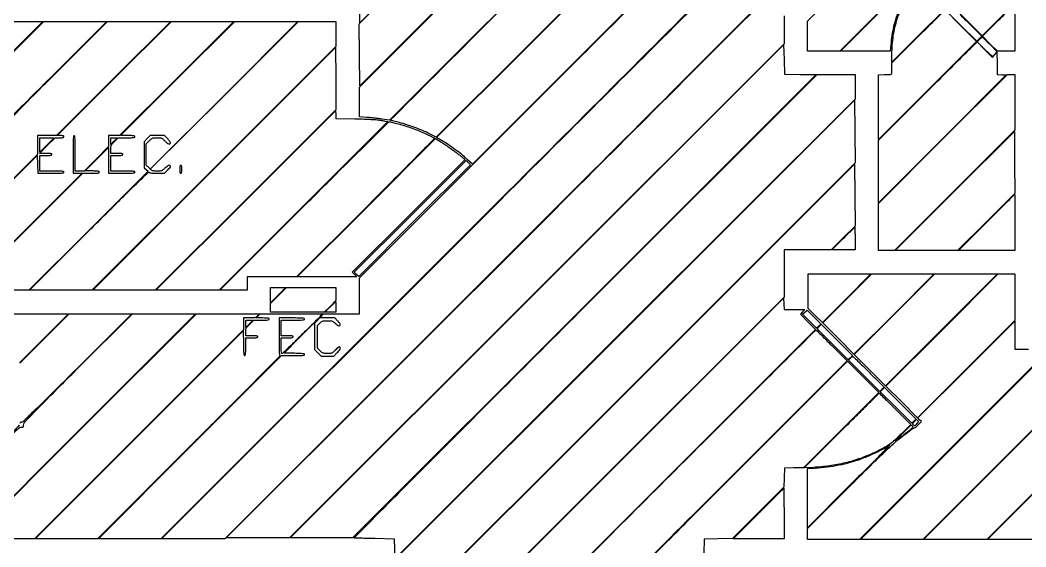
# Model space of a CAD drawing. Extents: x 0 to 1066, y 0 to 761.
# Drawn here: x 537.1 to 656.9, y 370.4 to 433.2 of the extents above; entities that cross this region are included whole.
import ezdxf

# ---------------------------------------------------------------- set-up
doc = ezdxf.new("R2010")
doc.units = 0
doc.header["$MEASUREMENT"] = 0

msp = doc.modelspace()

# ---------------------------------------------------------------- linework, layer by layer
for points in [[(628.0704, 433.7442), (628.0704, 432.073395), (628.0704, 430.402591), (598.608496, 400.940595), (569.146591, 371.4786), (565.38188, 371.4786), (561.617168, 371.4786), (600.95112, 410.81262, -0.000089), (616.037122, 425.89329, -0.000148), (628.744622, 438.584265, -0.000001), (640.296976, 450.11472, -0.338934)], [(583.19021, 347.6214), (607.5126, 371.9439, -0.000083), (616.842058, 381.270304, -0.000138), (624.702941, 389.121666, -0.000001), (631.847775, 396.253869, -0.198682), (631.878066, 396.2664, -0.195815), (631.907834, 396.254277, -0.000184), (632.448699, 395.72577, -0.001797), (633.051965, 395.131597, -0.001097), (633.760158, 394.425958), (635.599174, 392.585516), (618.633062, 375.623608, -0.000131), (607.527997, 364.527096, -0.002245)], [(183.390323, 95.266879, 0.000001), (192.989143, 95.254457, 0.000118)], [(634.5958, 452.240649, -0.000009), (624.335169, 441.937576, -0.000373), (611.84875, 429.418626, -0.000139), (594.268763, 411.828863), (553.833966, 371.394), (550.111656, 371.394), (546.389346, 371.394), (557.3025, 382.3074), (568.215654, 393.2208), (569.590527, 393.2208, 0.002856), (570.342599, 393.225096, 0.019748), (570.710947, 393.243867, 0.039223), (570.91312, 393.278325, 0.343525), (570.9654, 393.345438, 0.33059), (570.915807, 393.412248, 0.043442), (570.73196, 393.450828, 0.021823), (570.398057, 393.476381, 0.003418), (569.737774, 393.493488), (568.510147, 393.5169), (570.329974, 395.335062), (572.1498, 397.153224), (572.150802, 395.546562), (572.151804, 393.9399), (572.538828, 393.53805), (572.925852, 393.1362), (573.682236, 393.1362), (574.438619, 393.1362), (574.815576, 393.53805, 0.028013), (575.190761, 393.985812, 0.317941), (575.196388, 394.204257, 0.4388), (575.020323, 394.231566, 0.030422), (574.6032, 393.8553, -0.015186), (574.358579, 393.620741, -0.085966), (574.206348, 393.524764, -0.083868), (574.029085, 393.484442, -0.014082), (573.679703, 393.4746, -0.013592), (573.342703, 393.483763, -0.072881), (573.163131, 393.520139, -0.085081), (573.014494, 393.604284, -0.022157), (572.809017, 393.787869), (572.4882, 394.101139), (572.4882, 395.454692), (572.4882, 396.808245), (572.758596, 397.087222, -0.030593), (572.937922, 397.250914, -0.095902), (573.081437, 397.326997, -0.065094), (573.271802, 397.358938, -0.009059), (573.6726, 397.3662, -0.009099), (574.078371, 397.358815, -0.068019), (574.267658, 397.325889, -0.096557), (574.412644, 397.246575, -0.026989), (574.6032, 397.0701, 0.040144), (574.821817, 396.878059, 0.097782), (575.014532, 396.786014, 0.221566), (575.13937, 396.809434, 0.241873), (575.1954, 396.918483, 0.12429), (575.176316, 396.994068, 0.024488), (575.103377, 397.114764, 0.024583), (575.002058, 397.25036, 0.020659), (574.882131, 397.383783), (574.568861, 397.7046), (573.639603, 397.7046), (572.710344, 397.7046), (572.9535, 397.9584), (573.196656, 398.2122), (575.338128, 398.2122), (577.4796, 398.2122), (577.4796, 400.348297), (577.4796, 402.484394), (602.75385, 427.759222, -0.000134), (616.922857, 441.920975, -0.001043)], [(329.859243, 95.267872, -0.000023), (352.558836, 95.240684, -0.000004), (375.624384, 95.211821, -0.198594)], [(479.458836, 95.240684, -0.000004), (502.524384, 95.211821, -0.198594)], [(733.258836, 95.240684, -0.000004), (756.324384, 95.211821, -0.198594)], [(289.192229, 95.24091, -0.000004), (312.172908, 95.212432, -0.198597)], [(416.092229, 95.24091, -0.000004), (439.072908, 95.212432, -0.198597)], [(542.992229, 95.24091, -0.000004), (565.972908, 95.212432, -0.198597)], [(606.442229, 95.24091, -0.000004), (629.422908, 95.212432, -0.198597)], [(669.892229, 95.24091, -0.000004), (692.872908, 95.212432, -0.198597)], [(375.865972, 145.56135, -0.000139), (375.849221, 127.376659, -0.000232), (375.823742, 112.056445, -0.000003), (375.794083, 98.149601, -0.198357)], [(649.052931, 433.866799, -0.001094), (649.768354, 433.153947), (651.626166, 431.294695), (651.335386, 430.994686), (651.044606, 430.694677), (649.138453, 432.578988), (647.2323, 434.4633), (649.11442, 432.55934), (650.99654, 430.65538), (645.158233, 424.81844), (639.319927, 418.9815), (639.324313, 422.84052), (639.3287, 426.699539), (640.060221, 426.715662, 0.005224), (640.345506, 426.724933, 0.007575), (640.597106, 426.739563, 0.004261), (640.808097, 426.756851, 0.116346), (640.860671, 426.774385, 0.223465), (640.88803, 426.816371, 0.009663), (640.909352, 426.99549, 0.014891), (640.924605, 427.214986, 0.0099), (640.9296, 427.467261), (640.9296, 428.117535), (644.376663, 431.565368, -0.00059), (645.701484, 432.887361, -0.000974), (646.823903, 434.000399, -0.000054), (647.836872, 435.000778, -0.197259)], [(533.851956, 419.376578, -0.00006), (535.832681, 421.384231, -0.001028), (538.037972, 423.609793, -0.000623), (540.657254, 426.235755), (547.488508, 433.0674), (551.253207, 433.0674), (555.017906, 433.0674), (548.208, 426.2571), (541.398094, 419.4468), (540.276947, 419.4468), (539.1558, 419.4468), (539.1558, 418.325685), (539.1558, 417.20457), (531.054291, 409.10339)], [(531.076667, 409.041403), (539.1135, 417.078805), (539.137178, 416.020903), (539.160855, 414.963), (540.723428, 414.963, 0.002399), (541.592028, 414.967167, 0.017862), (542.004421, 414.985868, 0.035069), (542.230292, 415.020269, 0.350798), (542.286, 415.0899, 0.34379), (542.232241, 415.158845, 0.039586), (542.02515, 415.193784, 0.019356), (541.644152, 415.212582, 0.002648), (540.8478, 415.2168), (539.4096, 415.2168), (539.4096, 416.1474), (539.4096, 417.078), (540.1287, 417.078, 0.00643), (540.507786, 417.082875, 0.037256), (540.7068, 417.102882, 0.088943), (540.811321, 417.141283, 0.266366), (540.8478, 417.2049, 0.269816), (540.810663, 417.268708, 0.08685), (540.703515, 417.307017, 0.036346), (540.499492, 417.326961, 0.006196), (540.108993, 417.3318), (539.370186, 417.3318), (540.2979, 418.2624), (541.225614, 419.193), (541.755807, 419.193, 0.009944), (542.025677, 419.198368, 0.048827), (542.176485, 419.219212, 0.11078), (542.256509, 419.258421, 0.227442), (542.286, 419.3199, 0.194472), (542.261987, 419.379304, 0.12476), (542.197908, 419.418968, 0.061301), (542.080255, 419.440811, 0.015281), (541.884347, 419.4468), (541.482694, 419.4468), (548.2926, 426.2571), (555.102506, 433.0674), (558.824906, 433.0674), (562.547306, 433.0674), (555.7374, 426.2571), (548.927494, 419.4468), (548.271647, 419.4468), (547.6158, 419.4468), (547.6158, 418.792032), (547.6158, 418.137264), (546.157357, 416.677032), (544.698913, 415.2168), (544.169257, 415.2168), (543.6396, 415.2168), (543.6396, 417.3318, 0.001688), (543.635583, 418.521403, 0.013295), (543.617181, 419.07315, 0.021796), (543.584829, 419.384571, 0.371756), (543.5127, 419.4468, 0.375009), (543.440101, 419.383439, 0.019787), (543.408147, 419.052, 0.012556), (543.389793, 418.468256, 0.00158), (543.3858, 417.2049), (543.3858, 414.963), (543.914358, 414.963), (544.442915, 414.963), (537.4638, 407.9835), (530.484685, 401.004)], [(530.569285, 401.004), (537.5484, 407.9835), (544.527515, 414.963), (545.521758, 414.963, 0.004295), (546.053395, 414.967567, 0.026716), (546.325186, 414.986787, 0.058741), (546.471561, 415.022819, 0.31265), (546.516, 415.08694, 0.292501), (546.475328, 415.150517, 0.06498), (546.346149, 415.190868, 0.030537), (546.109084, 415.217515, 0.005608), (545.668711, 415.23499), (544.821422, 415.2591), (546.218611, 416.654038), (547.6158, 418.048977), (547.6158, 416.505988), (547.6158, 414.963), (549.1809, 414.963, 0.002394), (550.050969, 414.967166, 0.017834), (550.464, 414.985865, 0.034985), (550.690254, 415.020256, 0.350929), (550.746, 415.0899, 0.34379), (550.692241, 415.158845, 0.039586), (550.48515, 415.193784, 0.019356), (550.104152, 415.212582, 0.002648), (549.3078, 415.2168), (547.8696, 415.2168), (547.8696, 416.1474), (547.8696, 417.078), (548.5887, 417.078, 0.00643), (548.967786, 417.082875, 0.037256), (549.1668, 417.102882, 0.088943), (549.271321, 417.141283, 0.266366), (549.3078, 417.2049, 0.266366), (549.271321, 417.268517, 0.088943), (549.1668, 417.306918, 0.037256), (548.967786, 417.326925, 0.00643), (548.5887, 417.3318), (547.8696, 417.3318), (547.8696, 417.81559, -0.021079), (547.882422, 418.119596, -0.089857), (547.929574, 418.294353, -0.073101), (548.039308, 418.458702, -0.011124), (548.31086, 418.74619), (548.75212, 419.193), (549.74906, 419.193, 0.004169), (550.289218, 419.197503, 0.027491), (550.558693, 419.216842, 0.063803), (550.701352, 419.253884, 0.306413), (550.746, 419.3199, 0.289825), (550.704889, 419.384866, 0.074405), (550.580358, 419.422554, 0.031348), (550.343809, 419.442154, 0.004998), (549.879047, 419.4468), (549.012094, 419.4468), (555.822, 426.2571), (562.631906, 433.0674), (566.39665, 433.0674), (570.161395, 433.0674), (561.363147, 424.24785), (552.5649, 415.4283), (561.405751, 424.24785), (570.246602, 433.0674), (572.467201, 433.0674), (574.6878, 433.0674), (574.6878, 431.565842), (574.6878, 430.064284), (560.157842, 415.534142), (545.627884, 401.004), (541.905455, 401.004), (538.183026, 401.004), (545.26613, 408.087103, -0.000581), (548.911856, 411.72436, -0.003075), (550.924411, 413.703085, -0.000895), (552.334561, 415.06768, -0.408891), (552.452837, 415.066603, 0.149681), (552.539971, 415.020324, 0.020636), (552.745332, 414.989324, 0.018837), (553.028309, 414.969231, 0.008304), (553.403468, 414.963), (554.250496, 414.963), (554.613248, 415.319014, 0.029704), (554.970835, 415.714288, 0.412921), (554.952174, 415.887697, 0.334425), (554.753283, 415.89465, 0.027824), (554.321421, 415.5552, -0.017766), (554.076996, 415.355, -0.076474), (553.912324, 415.26545, -0.071885), (553.723505, 415.2268, -0.014597), (553.381041, 415.2168, -0.01374), (553.031846, 415.226398, -0.07885), (552.851419, 415.265295, -0.084662), (552.69769, 415.357158, -0.017121), (552.462352, 415.572814), (552.0996, 415.928829), (552.0996, 417.198162), (552.0996, 418.467496), (552.455614, 418.830248, -0.016815), (552.688255, 419.05187, -0.087553), (552.838466, 419.144556, -0.08132), (553.016243, 419.183549, -0.013409), (553.3686, 419.193, -0.013656), (553.723498, 419.183305, -0.083619), (553.901591, 419.143206, -0.086623), (554.053945, 419.047446, -0.015207), (554.2992, 418.8123, 0.029266), (554.565764, 418.570726, 0.085815), (554.781712, 418.450915, 0.226985), (554.914556, 418.465733, 0.258888), (554.976, 418.576448, 0.131771), (554.955211, 418.65396, 0.021899), (554.871421, 418.785305, 0.022719), (554.756294, 418.934544, 0.018383), (554.619986, 419.084048), (554.263971, 419.4468), (553.4109, 419.4468), (552.557829, 419.4468), (552.201814, 419.084048), (551.8458, 418.721296), (551.8458, 417.162576), (551.8458, 415.603856), (552.07845, 415.414824), (552.3111, 415.225793), (545.204889, 408.114896), (538.098678, 401.004), (534.333981, 401.004)], [(530.9496, 424.1421), (539.874599, 433.0674), (543.639253, 433.0674), (547.403906, 433.0674), (540.594, 426.2571, -0.000972), (537.972827, 423.645946, -0.001596), (535.742983, 421.447326, -0.000145), (533.740648, 419.486733, -0.196101)], [(675.194389, 409.423629), (656.137415, 390.366515), (637.080441, 371.3094), (633.97132, 371.3094), (630.8622, 371.3094), (630.8622, 371.965991), (630.8622, 372.622581), (636.005981, 377.739941, -0.000945), (638.671831, 380.382092, -0.004126), (640.264888, 381.929277, -0.006032), (641.322999, 382.915948, -0.032398), (641.938455, 383.4072, 0.004838), (642.266963, 383.641002, 0.004388), (642.601824, 383.888759, 0.004396), (642.897598, 384.115744, 0.014046), (643.089206, 384.27435, -0.014837), (643.23644, 384.395833, -0.018926), (643.379411, 384.498408, -0.017122), (643.503097, 384.574284, -0.129724), (643.568717, 384.5916, 0.148834), (643.634247, 384.611548, 0.017001), (643.760992, 384.702992, 0.019337), (643.907228, 384.825582, 0.014611), (644.058335, 384.970807), (644.430499, 385.350014), (644.227338, 385.566269), (644.024178, 385.782523), (649.794789, 391.553134), (655.5654, 397.323745), (655.5654, 395.652973), (655.5654, 393.9822), (657.2151, 393.9822)], [(537.019423, 392.311125), (542.920047, 398.2122), (546.642466, 398.2122), (550.364885, 398.2122), (543.8934, 391.7403, -0.000743), (540.779908, 388.635853, -0.002884), (538.836639, 386.726139, -0.000864), (537.402071, 385.337325, -0.194256), (537.231357, 385.2684, 0.056654), (537.140941, 385.258122, 0.140402), (537.083145, 385.226145, 0.140654), (537.051107, 385.168461, 0.056939)], [(503.140764, 281.083694, 0.000007), (513.507446, 281.06242, 0.000347)], [(612.008041, 368.899613, -0.000386), (618.648555, 375.550455), (635.641783, 392.543841), (637.502873, 390.682751), (639.363963, 388.821662), (634.882997, 384.340097), (630.402031, 379.858533), (629.257365, 379.835116), (628.1127, 379.8117), (628.089283, 378.666899), (628.065865, 377.522098), (625.001383, 374.459431), (621.9369, 371.396764), (620.2449, 371.374232), (618.5529, 371.3517), (618.530448, 369.6597)], [(601.73946, 358.556559, -0.000021), (606.572962, 363.432493, -0.000695)], [(536.971875, 384.907743, -0.000789), (535.518796, 383.408899, -0.00276)], [(600.725856, 350.081118, -0.000012), (604.044082, 353.369833, -0.412899)], [(598.167628, 358.185853, -0.000018), (600.124262, 360.128439, -0.197967)]]:
    msp.add_lwpolyline(points, format="xyb")
for points in [[(409.06215, 749.15415), (40.8618, 749.132981), (40.8618, 380.65769), (40.8618, 12.1824), (501.2973, 12.1824), (961.7328, 12.1824), (961.7328, 380.646631), (961.7328, 749.110861), (961.41555, 749.1633, 0.040886), (961.153339, 749.184871, 0.000002), (934.190609, 749.194398, 0.000089), (904.448031, 749.199508, 0.000054), (869.1804, 749.195529, -0.000029), (813.61687, 749.186499, -0.000004), (696.10453, 749.175037, -0.000004), (556.774728, 749.163736, -0.000004)], [(604.566148, 444.799086), (581.060106, 421.293044), (580.179303, 421.422108, 0.006459), (579.776336, 421.475847, 0.003726), (579.290085, 421.530637, 0.003723), (578.801068, 421.578373, 0.006226), (578.38905, 421.610331), (577.4796, 421.669491), (577.4796, 423.455642), (577.4796, 425.241794), (602.75385, 450.516178), (628.0281, 475.790562), (628.050145, 472.047844), (628.072189, 468.305127)], [(607.36194, 439.980883), (586.651691, 419.270634), (585.682295, 419.735514, 0.01308), (584.791368, 420.134448, 0.011719), (583.847811, 420.501947, 0.011963), (582.912725, 420.816028, 0.015903), (582.048, 421.053779, -0.002681), (581.737169, 421.130462, -0.00412), (581.469005, 421.200501, -0.00145), (581.23881, 421.263371, -0.112245), (581.205554, 421.28124, -0.434041), (581.204538, 421.310112, -0.000002), (588.060941, 428.187872, -0.000242), (595.615726, 435.75879, -0.000145), (604.597454, 444.745781), (628.0281, 468.17657), (628.050145, 464.433851), (628.072189, 460.691132)], [(609.508461, 434.598009), (590.944713, 416.034261), (590.324506, 416.611641, 0.016782), (589.672908, 417.178647, 0.010437), (588.873431, 417.801253, 0.010463), (588.055383, 418.385092, 0.018037), (587.347974, 418.831431), (586.683647, 419.217818), (607.355874, 439.890202), (628.0281, 460.562586), (628.050154, 456.862171), (628.072208, 453.161756)], [(660.57613, 447.85125), (647.863231, 435.1401), (646.172699, 436.840535), (644.482167, 438.54097), (644.120787, 438.151835, 0.042672), (642.856447, 436.533275, 0.041754), (641.874774, 434.712121, 0.04098), (641.194598, 432.719959, 0.03802), (640.827058, 430.59285), (640.724174, 429.5142), (637.760223, 429.5142), (634.796273, 429.5142), (650.3202, 445.0383), (665.844127, 460.5624), (669.566578, 460.5624), (673.28903, 460.5624)], [(635.730487, 452.024589, -0.009601), (636.051088, 451.937591, -0.004628), (636.458552, 451.814471, -0.004587), (636.881158, 451.678229, -0.006558), (637.253287, 451.549036, -0.015073), (638.067384, 451.226316, -0.007631), (639.073277, 450.773709, -0.001823), (640.103176, 450.286683, -0.289024), (640.1682, 450.183591, -0.198683), (640.148062, 450.134913, -0.000001), (628.606166, 438.572648, -0.000137), (615.900627, 425.851728, -0.000082), (600.808084, 410.754184), (561.447968, 371.394), (557.683267, 371.394), (553.918566, 371.394), (594.35654, 411.83204, -0.00014), (611.900868, 429.366607, -0.00037), (624.453645, 441.886847, -0.000009), (634.8146, 452.205305, -0.273564), (634.922207, 452.232697, 0.007531), (635.00439, 452.209976, 0.000669), (635.212313, 452.156145, 0.000874), (635.460517, 452.092702, 0.000681)], [(645.604393, 436.048929), (647.189615, 434.462058), (644.059607, 431.332908), (640.9296, 428.203757), (640.931252, 429.176229, -0.036235), (641.092252, 431.343914, -0.041703), (641.564854, 433.362946, -0.04208), (642.361176, 435.260155, -0.038119), (643.486823, 437.06475, -0.00598), (643.651788, 437.283621, -0.009277), (643.799833, 437.468054, -0.004159), (643.928827, 437.620193, -0.218171), (643.962893, 437.6358, -0.194089), (644.001402, 437.620267, -0.000414), (644.468298, 437.169657, -0.002698), (644.992588, 436.657313, -0.001662)], [(655.5654, 432.306), (655.5654, 429.5142), (654.527538, 429.5142), (653.489677, 429.5142), (652.603997, 430.402904), (651.718318, 431.291608), (653.620004, 433.194704, -0.000538), (654.350738, 433.924407, -0.00089), (654.969489, 434.538766, -0.000045), (655.528297, 435.091533, -0.197477), (655.543545, 435.0978, -0.411852), (655.552532, 435.088885, -0.00006), (655.55898, 434.277709, -0.001224), (655.56383, 433.376518, -0.000734)], [(652.577635, 430.344718), (653.442059, 429.483235), (653.17128, 429.171959), (652.9005, 428.860683), (651.9699, 429.758492), (651.0393, 430.6563), (651.964428, 429.708592), (652.889556, 428.760883), (653.166456, 429.074092), (653.443357, 429.3873), (653.446878, 428.058715), (653.4504, 426.730131), (654.001044, 426.705115), (654.551688, 426.6801), (646.936944, 419.066276), (639.3222, 411.452453), (639.3222, 415.17446), (639.3222, 418.896468), (645.476633, 425.051334, -0.000313), (647.839432, 427.411347, -0.000519), (649.835266, 429.398208, -0.000015), (651.643368, 431.194339, -0.198041), (651.672138, 431.2062, -0.191694), (651.69999, 431.195114, -0.000728), (651.95507, 430.95314, -0.003577), (652.243286, 430.674979, -0.002223)], [(636.5304, 425.263001), (636.5304, 423.803602), (609.122508, 396.395808), (581.714617, 368.988015), (581.690958, 370.169857), (581.6673, 371.3517), (579.3408, 371.403829, -0.00034), (578.439956, 371.424628, -0.000523), (577.660447, 371.443971, -0.000163), (576.984303, 371.461679, -0.015625), (576.887449, 371.467279, -0.635567), (576.872246, 371.508998, -0.000008), (584.911764, 379.589208, -0.000392), (593.799691, 388.507828, -0.000234), (604.3824, 399.1005), (632.004203, 426.7224), (634.267301, 426.7224), (636.5304, 426.7224)], [(576.95474, 421.453121, -0.003249), (577.860029, 421.428675, -0.003894), (578.711805, 421.393492, -0.003352), (579.428773, 421.353463, -0.025664), (579.7638, 421.315174, -0.000107), (579.995556, 421.276506, -0.000095), (580.237184, 421.236091, -0.000095), (580.454995, 421.199575, -0.000288), (580.603119, 421.174625), (580.892538, 421.125704), (570.831952, 411.064852), (560.771367, 401.004), (557.006659, 401.004), (553.241951, 401.004), (563.943725, 411.706709), (574.6455, 422.409418), (574.67054, 421.954429), (574.69558, 421.499441)], [(582.0903, 420.848646, -0.013145), (582.920094, 420.615872, -0.01208), (583.760464, 420.333704, -0.011736), (584.610499, 420.002473, -0.01076), (585.469286, 419.622503, -0.001922), (585.827187, 419.453169, -0.002947), (586.135821, 419.303451, -0.001008), (586.401161, 419.172131, -0.081131), (586.43858, 419.14522, -0.412624), (586.438678, 419.109335, -0.000028), (584.047559, 416.692366, -0.000829), (581.395864, 414.021171, -0.000497), (578.237556, 410.856456), (569.992825, 402.6114), (567.052813, 402.6114), (564.1128, 402.6114), (564.1128, 401.8077), (564.1128, 401.004), (562.484383, 401.004), (560.855967, 401.004), (570.922364, 411.070664, -0.000564), (575.289088, 415.427664, -0.00148), (578.43504, 418.541049, -0.000136), (581.010185, 421.073117, -0.272142), (581.116531, 421.099737, 0.007942), (581.202296, 421.075978, 0.000503), (581.45528, 421.010473, 0.000739), (581.756943, 420.933163, 0.000549)], [(541.1016, 419.170263, -0.195692), (541.095227, 419.154604, -0.000243), (540.853088, 418.906625, -0.002064), (540.579958, 418.629477, -0.001263), (540.2556, 418.3047), (539.4096, 417.461874), (539.4096, 418.327437), (539.4096, 419.193), (540.2556, 419.193, -0.002519), (540.579997, 419.191366, -0.004199), (540.853088, 419.186321, -0.000709), (541.09259, 419.179544, -0.405539)], [(548.631, 419.168314, -0.191648), (548.624464, 419.151888, -0.001345), (548.519169, 419.041127, -0.004906), (548.396235, 418.915005, -0.003089), (548.2503, 418.77), (547.8696, 418.396371), (547.8696, 418.794686), (547.8696, 419.193), (548.2503, 419.193, -0.006079), (548.396274, 419.191225, -0.01011), (548.519169, 419.185749, -0.004047), (548.621831, 419.178257, -0.390701)], [(588.7737, 417.619916, -0.003778), (589.142119, 417.341169, -0.004733), (589.479371, 417.076857, -0.003835), (589.758256, 416.850468, -0.036525), (589.869186, 416.744493), (590.034072, 416.56217), (583.333122, 409.860823), (576.632171, 403.159475), (576.906209, 402.885437), (577.180246, 402.6114), (573.628836, 402.6114), (570.077425, 402.6114), (578.316538, 410.850838), (586.555651, 419.090276), (587.199376, 418.701646, -0.01047), (587.510961, 418.504518, -0.004248), (587.92737, 418.223578, -0.004201), (588.370272, 417.913746, -0.005333)], [(556.0758, 415.4283, 0.01212), (556.081436, 415.195825, 0.054498), (556.102718, 415.0617, 0.118311), (556.142165, 414.989797, 0.211442), (556.2027, 414.963, 0.211442), (556.263235, 414.989797, 0.118311), (556.302682, 415.0617, 0.054498), (556.323964, 415.195825, 0.01212), (556.3296, 415.4283, 0.01212), (556.323964, 415.660775, 0.054498), (556.302682, 415.7949, 0.118311), (556.263235, 415.866803, 0.211442), (556.2027, 415.8936, 0.211442), (556.142165, 415.866803, 0.118311), (556.102718, 415.7949, 0.054498), (556.081436, 415.660775, 0.01212)], [(655.5654, 409.0833), (655.5654, 405.7416), (652.202952, 405.7416), (648.840503, 405.7416), (652.1814, 409.0833, -0.000302), (653.463979, 410.364638, -0.000502), (654.547239, 411.443376, -0.000014), (655.52875, 412.418774, -0.198093), (655.543848, 412.425, -0.412278), (655.552715, 412.416191, -0.000041), (655.559069, 411.443376, -0.001008), (655.563851, 410.364677, -0.000604)], [(636.5304, 407.1798), (636.5304, 405.8262), (635.156642, 405.8262), (633.782883, 405.8262), (635.1345, 407.1798, -0.000767), (635.65433, 407.698798, -0.001264), (636.095583, 408.13578, -0.000091), (636.492873, 408.527097, -0.196898), (636.508258, 408.5334, -0.409123), (636.517333, 408.524482, -0.000263), (636.523896, 408.13578, -0.002556), (636.528809, 407.698838, -0.001533)], [(568.6812, 401.319738, -0.195845), (568.674836, 401.304114, -0.000219), (568.420262, 401.043684, -0.001961), (568.133478, 400.75285, -0.001198), (567.7929, 400.4118), (566.9046, 399.526523), (566.9046, 400.434462), (566.9046, 401.3424), (567.7929, 401.3424, -0.002391), (568.133517, 401.340771, -0.003986), (568.420262, 401.335743, -0.000639), (568.672201, 401.328994, -0.406018)], [(574.6878, 399.0159), (574.6878, 398.3814), (574.034267, 398.3814), (573.380735, 398.3814), (574.011, 399.0159, -0.001728), (574.254309, 399.259157, -0.002803), (574.46296, 399.464016, -0.000446), (574.648646, 399.643973, -0.194612), (574.664533, 399.6504, -0.401989), (574.673996, 399.641325, -0.001316), (574.680965, 399.464016, -0.005727), (574.686128, 399.259197, -0.003437)], [(544.5702, 384.8031), (531.1613, 371.394), (527.396701, 371.394), (523.632102, 371.394), (530.299643, 378.061942, -0.000415), (534.384742, 382.140504, -0.004839), (535.998476, 383.718145, -0.005496), (536.951765, 384.612336, -0.225762), (537.215492, 384.69344, 0.027069), (537.363524, 384.679841, 0.208459), (537.426891, 384.704678, 0.179202), (537.457227, 384.77055, 0.019236), (537.4638, 384.941343, -0.186944), (537.577678, 385.235277, -0.006175), (538.450867, 386.169593, -0.004921), (540.001094, 387.756252, -0.000435), (543.956644, 391.718945), (550.449488, 398.2122), (554.214294, 398.2122), (557.9791, 398.2122)], [(565.3395, 397.9584, -0.038973), (565.174876, 397.811399, -0.097558), (565.030907, 397.740695, -0.058098), (564.829701, 397.711122, -0.007468), (564.393072, 397.7046), (563.6898, 397.7046), (563.6898, 397.006757), (563.6898, 396.308914), (551.232558, 383.851457), (538.775315, 371.394), (535.010608, 371.394), (531.2459, 371.394), (544.6548, 384.8031), (558.0637, 398.2122), (561.823178, 398.2122), (565.582656, 398.2122)], [(572.8689, 397.9584, 0.014456), (572.780778, 397.86093, 0.030074), (572.719121, 397.779154, 0.047353), (572.688698, 397.72229, 0.535777), (572.700468, 397.7046, -0.564533), (572.711567, 397.686207, -0.033802), (572.669875, 397.618588, -0.025045), (572.595086, 397.52422, -0.012383), (572.491391, 397.411792, -0.014647), (572.378609, 397.302053, -0.022835), (572.274659, 397.215069, -0.018984), (572.187375, 397.153654, -0.289927), (572.152109, 397.153273, 0.340568), (572.111226, 397.149051, 0.00058), (571.568006, 396.632149, 0.003746), (570.95685, 396.040442, 0.002266), (570.241585, 395.331081, -0.002685), (569.522782, 394.619405, -0.004288), (568.900185, 394.019941, -0.00104), (568.351636, 393.502924, -0.190696), (568.280071, 393.4746, -0.342219), (568.227777, 393.51514, -0.034508), (568.19717, 393.680609, -0.022946), (568.178608, 393.953029, -0.005537), (568.1736, 394.4052), (568.1736, 395.3358), (568.8927, 395.3358, 0.00643), (569.271786, 395.340675, 0.037256), (569.4708, 395.360682, 0.088943), (569.575321, 395.399083, 0.266366), (569.6118, 395.4627, 0.266366), (569.575321, 395.526317, 0.088943), (569.4708, 395.564718, 0.037256), (569.271786, 395.584725, 0.00643), (568.8927, 395.5896), (568.1736, 395.5896), (568.1736, 396.5202), (568.1736, 397.4508), (569.5695, 397.4508, 0.002745), (570.341282, 397.455037, 0.019923), (570.7116, 397.473873, 0.041306), (570.912357, 397.509001, 0.341131), (570.9654, 397.5777, 0.348679), (570.910291, 397.647117, 0.036432), (570.69045, 397.681687, 0.018314), (570.288095, 397.700418, 0.002473), (569.4426, 397.7046), (567.9198, 397.7046), (567.9198, 395.4627, 0.001998), (567.924322, 394.330748, 0.009773), (567.941946, 393.690852, 0.008191), (567.968476, 393.273376, 0.391016), (568.025427, 393.2208, -0.66637), (568.038217, 393.190139, -0.000033), (564.894287, 390.014989, -0.000762), (561.395172, 386.492352, -0.000454), (557.2179, 382.3074), (546.304746, 371.394), (542.582331, 371.394), (538.859917, 371.394), (551.253708, 383.788147), (563.6475, 396.182295), (563.670602, 394.701547, 0.002698), (563.687547, 393.894574, 0.018317), (563.712667, 393.496507, 0.034001), (563.750188, 393.274773, 0.346774), (563.818652, 393.2208, 0.31722), (563.883887, 393.266818, 0.056177), (563.919951, 393.420954, 0.025472), (563.93911, 393.707877, 0.003935), (563.9436, 394.2783), (563.9436, 395.3358), (564.6627, 395.3358, 0.00643), (565.041786, 395.340675, 0.037256), (565.2408, 395.360682, 0.088943), (565.345321, 395.399083, 0.266366), (565.3818, 395.4627, 0.266366), (565.345321, 395.526317, 0.088943), (565.2408, 395.564718, 0.037256), (565.041786, 395.584725, 0.00643), (564.6627, 395.5896), (563.9436, 395.5896), (563.9436, 396.031297, -0.027671), (563.95887, 396.306997, -0.092454), (564.011327, 396.479602, -0.06578), (564.131604, 396.651401, -0.009497), (564.427402, 396.961897), (564.911203, 397.4508), (565.823302, 397.4508, 0.004676), (566.314243, 397.455392, 0.029893), (566.562234, 397.474893, 0.0705), (566.693008, 397.512357, 0.295969), (566.7354, 397.5777, 0.276243), (566.697018, 397.641871, 0.082905), (566.584712, 397.679997, 0.034692), (566.370928, 397.699826, 0.005783), (565.958172, 397.7046), (565.180944, 397.7046), (565.4241, 397.9584), (565.667256, 398.2122), (569.389656, 398.2122), (573.112056, 398.2122)], [(564.7896, 397.42647, -0.192405), (564.783086, 397.410169, -0.001068), (564.665344, 397.286899, -0.004361), (564.528756, 397.146972, -0.002731), (564.3666, 396.9855), (563.9436, 396.568861), (563.9436, 397.00983), (563.9436, 397.4508), (564.3666, 397.4508, -0.005392), (564.528795, 397.449051, -0.008972), (564.665344, 397.443653, -0.003201), (564.780444, 397.436293, -0.393782)], [(572.355978, 397.42965), (572.1075, 397.1547), (572.38245, 397.403178, 0.005203), (572.547646, 397.555622, 0.031436), (572.627308, 397.640745, 0.126516), (572.647718, 397.684356, 0.469811), (572.630928, 397.7046, 0.195675), (572.614079, 397.697744, 0.003116), (572.539242, 397.623833, 0.007681), (572.453128, 397.535033, 0.004953)], [(640.201713, 389.253388), (644.083837, 385.370576), (643.896858, 385.107988, -0.020635), (643.753524, 384.92332, -0.14385), (643.659208, 384.86102, -0.235627), (643.571535, 384.875601, -0.062696), (643.465061, 384.975359, -0.098653), (643.421884, 385.05514, -0.158685), (643.423062, 385.131767, -0.085487), (643.474582, 385.225925, -0.015828), (643.602753, 385.377209), (643.8483, 385.6491), (643.570753, 385.398134), (643.293207, 385.147169), (641.416288, 387.024088), (639.539369, 388.901007), (639.790334, 389.178553), (640.0413, 389.4561), (639.763999, 389.20537), (639.486699, 388.95464), (637.629762, 390.810137), (635.772826, 392.665635), (635.998241, 392.900917, -0.009894), (636.088087, 392.991057, -0.014152), (636.17153, 393.067086, -0.009976), (636.243145, 393.126275, -0.169273), (636.271623, 393.1362, -0.197286), (636.30507, 393.122468, -0.000052), (637.445873, 391.995624, -0.000956), (638.709749, 390.742167, -0.000579)], [(641.31005, 386.87605), (643.169558, 385.0151), (642.070729, 383.911949, -0.012905), (641.265197, 383.143947, -0.030786), (640.619702, 382.628134, -0.030442), (639.911405, 382.192143, -0.012364), (638.8992, 381.682829, -0.025369), (637.172518, 380.971597, -0.024987), (635.374006, 380.434824, -0.024632), (633.505696, 380.073921, -0.023093), (631.570242, 379.888738), (630.4815, 379.835117), (634.922698, 384.286058, -0.000457), (636.628714, 385.992695, -0.000757), (638.07202, 387.429536, -0.000033), (639.376959, 388.724535, -0.197902), (639.407219, 388.737, -0.195833), (639.43716, 388.724805, -0.000182), (639.984046, 388.190346, -0.001788), (640.593982, 387.589553, -0.001091)], [(643.370749, 384.817862, -0.149445), (643.399256, 384.749683, -0.139456), (643.385859, 384.675126, -0.073023), (643.322085, 384.582048, -0.017864), (643.190758, 384.449883, -0.021709), (642.93065, 384.226563, -0.00287), (642.357052, 383.781122, -0.003533), (641.76725, 383.335086, -0.010363), (641.3526, 383.039254, -0.889816), (641.344857, 383.048163, -0.003412), (641.548361, 383.268501, -0.004012), (641.833167, 383.567826, -0.002018), (642.19722, 383.941314, -0.002623), (642.573581, 384.320328, -0.004195), (642.899357, 384.639574, -0.000988), (643.186663, 384.91534, -0.19308), (643.223211, 384.93, -0.131176), (643.250254, 384.922781, -0.032057), (643.28902, 384.897059, -0.030655), (643.33112, 384.860785, -0.026401)], [(640.6758, 382.539777, -0.198354), (640.669592, 382.524743, -0.000007), (639.234428, 381.083434, -0.00034), (637.650477, 379.494907, -0.000205), (635.769, 377.6121), (630.8622, 372.705847), (630.8622, 376.226078), (630.8622, 379.746309), (631.77165, 379.805469, 0.016554), (633.201578, 379.946143, 0.017018), (634.605821, 380.18026, 0.017364), (635.962407, 380.503568, 0.019131), (637.2495, 380.911523, 0.016186), (637.994568, 381.207013, 0.007075), (638.963642, 381.644533, 0.006283), (639.88677, 382.091367, 0.031995), (640.3797, 382.37842, -0.00185), (640.556829, 382.496403, -0.021241), (640.628567, 382.539544, -0.087078), (640.662678, 382.551047, -0.45932)], [(628.0704, 374.3973), (628.0704, 371.394), (625.046397, 371.394), (622.022394, 371.394), (625.0248, 374.3973, -0.000337), (626.177588, 375.548878, -0.000559), (627.151594, 376.518381, -0.000018), (628.033682, 377.394368, -0.198001), (628.048803, 377.4006, -0.412049), (628.057686, 377.391782, -0.000051), (628.064056, 376.518381, -0.001124), (628.068848, 375.548918, -0.000674)]]:
    msp.add_lwpolyline(points, format="xyb", close=True)
for points in [[(686.065424, 465.724724), (658.910646, 438.569848), (657.259173, 438.546974), (655.6077, 438.5241), (655.584824, 436.871986), (655.561948, 435.219871), (653.617648, 433.276949), (651.673348, 431.334028), (649.791395, 433.21598), (647.909443, 435.097932), (660.639592, 447.828292), (673.369741, 460.558652), (674.852221, 460.581676), (676.3347, 460.6047), (676.357273, 462.0852), (676.379845, 463.5657), (691.035281, 478.22265), (705.690717, 492.8796), (709.455459, 492.8796), (713.220201, 492.8796)], [(602.797054, 458.173326), (577.5219, 432.898037), (577.499846, 436.598412), (577.477792, 440.298786), (602.752946, 465.574074), (628.0281, 490.849363), (628.050154, 487.148988), (628.072208, 483.448614)], [(602.797054, 450.643926), (577.5219, 425.368637), (577.499846, 429.069012), (577.477792, 432.769386), (602.752946, 458.044674), (628.0281, 483.319963), (628.050154, 479.619588), (628.072208, 475.919214)], [(650.2356, 445.0383), (634.711673, 429.5142), (632.786936, 429.5142), (630.8622, 429.5142), (630.8622, 431.311853), (630.8622, 433.109505), (644.588452, 446.835953), (658.314705, 460.5624), (662.037116, 460.5624), (665.759527, 460.5624)], [(630.014481, 426.74188), (631.916262, 426.719059), (604.29613, 399.09883), (576.675997, 371.4786), (572.953594, 371.4786), (569.231191, 371.4786), (598.629646, 400.877334), (628.0281, 430.276067), (628.0704, 428.520384), (628.1127, 426.7647)], [(563.923478, 411.770378), (553.157349, 401.004), (549.434917, 401.004), (545.712486, 401.004), (560.178993, 415.470721), (574.6455, 429.937442), (574.667554, 426.237099), (574.689608, 422.536756)], [(655.5654, 423.402036), (655.5654, 420.081671), (648.395737, 412.911636), (641.226073, 405.7416), (640.274137, 405.7416), (639.3222, 405.7416), (639.3222, 408.554377), (639.3222, 411.367153), (646.999476, 419.044777), (654.676751, 426.7224), (655.121076, 426.7224), (655.5654, 426.7224)], [(609.142045, 388.801317), (581.7519, 361.411047), (581.729855, 365.15373), (581.707811, 368.896413), (609.097955, 396.286683), (636.4881, 423.676953), (636.510145, 419.93427), (636.532189, 416.191587)], [(652.161545, 409.148041), (648.755883, 405.7416), (645.033281, 405.7416), (641.310678, 405.7416), (648.416889, 412.848217), (655.5231, 419.954834), (655.545154, 416.254658), (655.567208, 412.554482)], [(584.059087, 409.317921), (577.400367, 402.659202), (577.141268, 402.907435), (576.882168, 403.155669), (583.54612, 409.820021), (590.210072, 416.484374), (590.463939, 416.230507), (590.717806, 415.97664)], [(635.115187, 407.245062), (633.698167, 405.8262), (630.884283, 405.8262), (628.0704, 405.8262), (628.0704, 403.013192), (628.0704, 400.200184), (604.89, 377.0199), (581.7096, 353.839616), (581.7096, 357.561909), (581.7096, 361.284202), (609.09885, 388.673578), (636.4881, 416.062955), (636.510153, 412.363439), (636.532207, 408.663923)], [(688.243036, 407.6874), (688.601552, 407.6874), (670.4127, 389.4984), (652.223848, 371.3094), (648.459148, 371.3094), (644.694448, 371.3094), (662.882035, 389.497135), (681.069623, 407.68487), (683.482061, 407.707285), (685.8945, 407.7297), (685.916992, 410.1408), (685.939485, 412.5519), (686.889892, 413.505067), (687.8403, 414.458234), (687.86241, 411.072817), (687.884519, 407.6874)], [(678.09314, 407.6874), (680.987552, 407.6874), (662.7987, 389.4984), (644.609848, 371.3094), (640.887444, 371.3094), (637.165041, 371.3094), (656.157671, 390.302521), (675.1503, 409.295641), (675.174514, 408.491521), (675.198727, 407.6874)], [(677.9421, 389.4984), (659.753248, 371.3094), (656.030848, 371.3094), (652.308448, 371.3094), (670.4973, 389.4984), (688.686152, 407.6874), (692.408552, 407.6874), (696.130952, 407.6874)], [(635.536913, 400.053122), (632.640236, 397.156444), (631.793518, 397.999985), (630.9468, 398.843526), (630.9468, 400.896663), (630.9468, 402.9498), (634.690196, 402.9498), (638.433591, 402.9498)], [(641.183378, 398.169878), (636.404018, 393.389957), (634.542908, 395.251067), (632.681797, 397.112178), (635.599689, 400.030989), (638.51758, 402.9498), (642.240159, 402.9498), (645.962738, 402.9498)], [(646.83071, 396.287944), (640.168854, 389.626089), (638.307104, 391.486396), (636.445355, 393.346703), (641.246349, 398.148251), (646.047343, 402.9498), (649.769955, 402.9498), (653.492566, 402.9498)], [(655.5654, 400.178918), (655.5654, 397.408037), (649.770303, 391.613403), (643.975206, 385.818769), (642.093072, 387.700903), (640.210938, 389.583037), (646.893918, 396.266418), (653.576898, 402.9498), (654.571149, 402.9498), (655.5654, 402.9498)], [(574.6878, 400.561617), (574.6878, 399.780834), (573.991718, 399.081117), (573.295636, 398.3814), (570.100118, 398.3814), (566.9046, 398.3814), (566.9046, 398.908826), (566.9046, 399.436252), (567.85497, 400.389326), (568.80534, 401.3424), (571.74657, 401.3424), (574.6878, 401.3424)], [(629.320044, 398.7198), (630.562846, 398.7198), (630.289401, 398.446354), (630.015955, 398.172909), (630.924777, 397.261259), (631.8336, 396.34961), (607.469605, 371.985505), (583.10561, 347.6214), (582.407605, 347.6214), (581.7096, 347.6214), (581.7096, 350.688092), (581.7096, 353.754784), (604.86885, 376.91459), (628.0281, 400.074396), (628.052671, 399.397098), (628.077243, 398.7198)], [(635.978431, 392.968185), (635.724352, 392.714106), (633.867396, 394.572502), (632.01044, 396.430899), (632.26117, 396.708199), (632.5119, 396.9855), (632.235039, 396.735191), (631.958178, 396.484882), (631.110087, 397.327391), (630.261997, 398.1699), (630.539405, 398.403929), (630.816813, 398.637959), (633.524661, 395.930111), (636.232509, 393.222263)]]:
    msp.add_lwpolyline(points, close=True)
for points in [[(536.067576, 433.0674), (539.789999, 433.0674), (530.865, 424.1421)], [(535.390538, 398.2122), (539.112989, 398.2122), (542.83544, 398.2122), (536.99827, 392.374334)]]:
    msp.add_lwpolyline(points)

doc.saveas('drawing.dxf')
